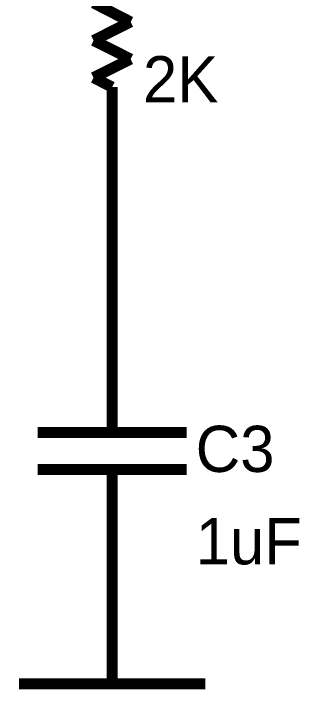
# Model space of a CAD drawing. Header units: inches. Extents: x 0 to 432, y 0 to 280.
# Drawn here: x 96.38 to 104.18, y 109.07 to 127.47 of the extents above; entities that cross this region are included whole.
import ezdxf

# ---------------------------------------------------------------- set-up
doc = ezdxf.new("R2010")
doc.units = ezdxf.units.IN
doc.layers.add('Sheet', color=255, linetype='Continuous')

msp = doc.modelspace()

# ---------------------------------------------------------------- linework, layer by layer
at = {"layer": 'Sheet'}
for points in [[(98.561, 127.763, 0.3, 0.3, 0), (99.572, 127.246, 0.3, 0.3, 0)], [(99.572, 127.246, 0.3, 0.3, 0), (98.561, 126.741, 0.3, 0.3, 0)], [(98.561, 126.741, 0.3, 0.3, 0), (99.572, 126.235, 0.3, 0.3, 0)], [(99.572, 126.235, 0.3, 0.3, 0), (98.561, 125.73, 0.3, 0.3, 0)], [(98.561, 125.73, 0.3, 0.3, 0), (99.066, 125.472, 0.3, 0.3, 0)], [(99.066, 125.472, 0.3, 0.3, 0), (99.066, 124.461, 0.3, 0.3, 0)], [(99.066, 124.461, 0.3, 0.3, 0), (99.066, 121.912, 0.3, 0.3, 0)], [(99.066, 121.912, 0.3, 0.3, 0), (99.066, 119.374, 0.3, 0.3, 0)], [(99.066, 116.836, 0.3, 0.3, 0), (99.066, 119.374, 0.3, 0.3, 0)], [(99.066, 116.836, 0.3, 0.3, 0), (99.066, 116.072, 0.3, 0.3, 0)], [(97.034, 116.072, 0.3, 0.3, 0), (101.099, 116.072, 0.3, 0.3, 0)], [(101.099, 115.062, 0.3, 0.3, 0), (97.034, 115.062, 0.3, 0.3, 0)], [(99.066, 114.298, 0.3, 0.3, 0), (99.066, 115.062, 0.3, 0.3, 0)], [(99.066, 114.298, 0.3, 0.3, 0), (99.066, 111.76, 0.3, 0.3, 0)], [(99.066, 111.76, 0.3, 0.3, 0), (99.066, 109.222, 0.3, 0.3, 0)], [(96.528, 109.222, 0.3, 0.3, 0), (101.605, 109.222, 0.3, 0.3, 0)]]:
    msp.add_lwpolyline(points, format="xyseb", dxfattribs=at)

# ---------------------------------------------------------------- texts
for s, p in [('2K', (99.909, 125.056)), ('C3', (101.346, 114.994)), ('1uF', (101.346, 112.479))]:
    msp.add_text(s, height=1.2577, dxfattribs=at).set_placement(p)

doc.saveas('drawing.dxf')
